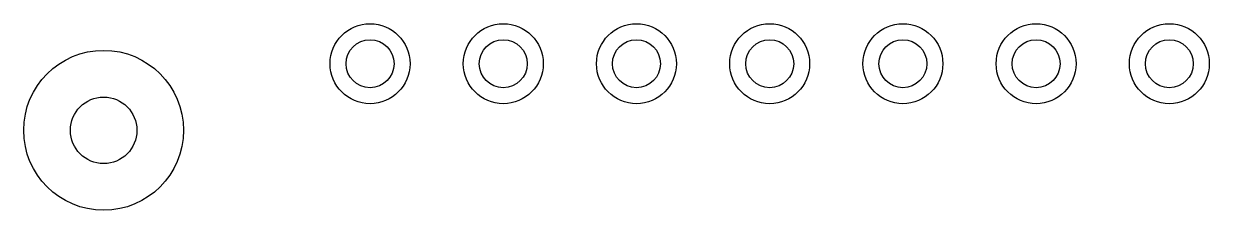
# Model space of a CAD drawing. Header units: millimetres. Extents: x 40 to 930, y -1030 to -20.
# Drawn here: x 40 to 930, y -160 to -20 of the extents above.
import ezdxf

# ---------------------------------------------------------------- set-up
doc = ezdxf.new("R2010")
doc.units = ezdxf.units.MM

msp = doc.modelspace()

# ---------------------------------------------------------------- linework, layer by layer
for centre, radius in [((300, -50), 30), ((400, -50), 30), ((500, -50), 30), ((600, -50), 30), ((700, -50), 30), ((800, -50), 30), ((900, -50), 30), ((300, -50), 18), ((400, -50), 18), ((500, -50), 18), ((600, -50), 18), ((700, -50), 18), ((800, -50), 18), ((900, -50), 18), ((100, -100), 60), ((100, -100), 25)]:
    msp.add_circle(centre, radius)

doc.saveas('drawing.dxf')
